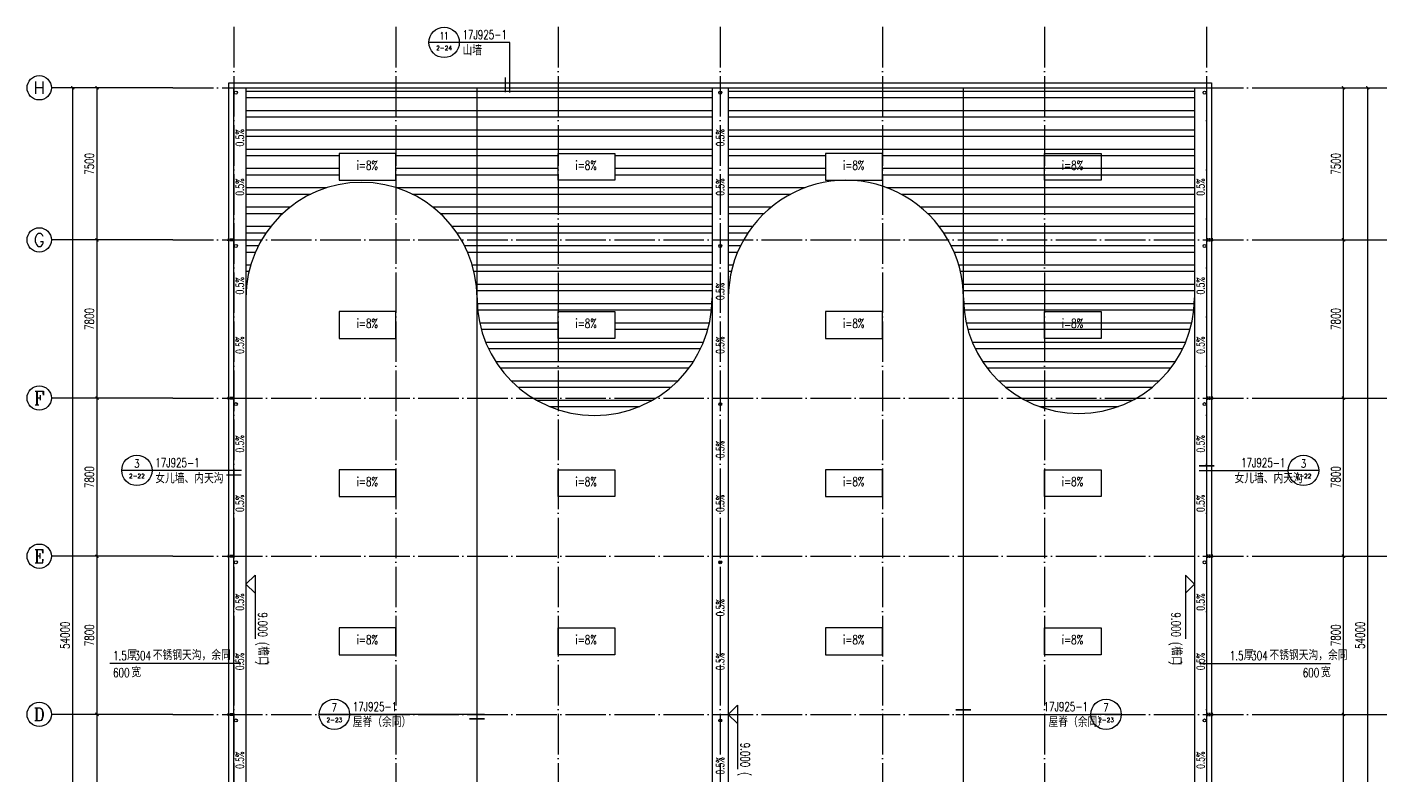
# Model space of a CAD drawing. Header units: millimetres. Extents: x 4455189 to 4808172, y 18512388 to 19204582.
# Drawn here: x 4706772 to 4773572, y 18765083 to 18802013 of the extents above; entities that cross this region are included whole.
import ezdxf
from ezdxf.enums import TextEntityAlignment as Align

# ---------------------------------------------------------------- set-up
doc = ezdxf.new("R2010")
doc.units = ezdxf.units.MM
doc.header["$LTSCALE"] = 1000
doc.header["$MEASUREMENT"] = 0
doc.linetypes.add('DASH', pattern=[0.35, 0.25, -0.1])
doc.linetypes.add('DOTE', pattern=[2.42, 2, -0.2, 0.02, -0.2])
doc.layers.get('Defpoints').update_dxf_attribs({"color": 1})
for name, color, linetype in [('AXIS_TEXT', 7, 'Continuous'), ('AXIS_外部', 171, 'Continuous'), ('DIM_IDEN', 171, 'Continuous'), ('DIM_LEAD', 145, 'Continuous'), ('DIM_SYMB', 165, 'Continuous'), ('DOTE', 250, 'DOTE'), ('GROUND', 150, 'Continuous'), ('PUB_DIM', 161, 'Continuous'), ('PUB_TEXT', 7, 'Continuous'), ('填充', 8, 'Continuous'), ('雨水管', 6, 'Continuous')]:
    doc.layers.add(name, color=color, linetype=linetype)
doc.styles.add('_TCH_AXIS', font='COMPLEX', dxfattribs={"bigfont": 'GBCBIG'})
doc.styles.add('_TCH_DIM', font='SIMPLEX', dxfattribs={"bigfont": 'GBCBIG'})
doc.styles.add('_TCH_DIM_T3', font='SIMPLEX', dxfattribs={"width": 0.705882, "bigfont": 'GBCBIG'})
doc.styles.add('_TCH_LABEL', font='COMPLEX', dxfattribs={"bigfont": 'GBCBIG'})
doc.styles.add('COMPLEX', font='COMPLEX')
doc.dimstyles.new('_TCH_ARCH&&150', dxfattribs={"dimtxt": 446.25, "dimasz": 150, "dimexe": 375, "dimexo": 450, "dimgap": 150, "dimtad": 1, "dimdec": 0, "dimzin": 0, "dimdsep": 46, "dimtxsty": '_TCH_DIM_T3', "dimblk": 'ARCHTICK', "dimcen": 0.09, "dimclrt": 7, "dimazin": 2, "dimtfac": 1, "dimtdec": 0, "dimtix": 1, "dimtmove": 2, "dimatfit": 3, "dimfxl": 0, "dimtolj": 1, "dimtzin": 0, "dimarcsym": 0})
pattern_1 = [(180, (0, 0), (-6e-14, -952.5), []), (180, (-317.5, 317.5), (-6e-14, -952.5), [])]

# ---------------------------------------------------------------- blocks, each defined once
blk = doc.blocks.new('_ArchTick')
at = {"color": 0, "linetype": 'ByBlock', "const_width": 0.4}
blk.add_lwpolyline([(-0.5, -0.5), (0.5, 0.5)], dxfattribs=at)
blk = doc.blocks.new('*D341')
at = {"layer": 'AXIS_外部', "color": 0, "lineweight": -2}
for p, q in [((4768422, 18768118), (4772097, 18768118)), ((4771722, 18760318), (4771722, 18768118)), ((4768422, 18760318), (4772097, 18760318))]:
    blk.add_line(p, q, dxfattribs=at)
at = {"layer": 'Defpoints', "color": 0}
for p in [(4767972, 18768118), (4771722, 18768118), (4767972, 18760318)]:
    blk.add_point(p, dxfattribs=at)
at = {"layer": 'AXIS_外部', "color": 0, "lineweight": -2, "xscale": 150, "yscale": 150, "zscale": 150}
for p, rotation in [((4771722, 18768118), 90), ((4771722, 18760318), 270)]:
    blk.add_blockref('_ArchTick', p, dxfattribs=dict(at, rotation=rotation))
at = {"layer": 'AXIS_外部', "color": 7, "insert": (4771348, 18764218), "char_height": 446.2, "attachment_point": 5, "rotation": 90, "style": '_TCH_DIM_T3'}
blk.add_mtext('\\A1;7800', dxfattribs=at)
blk = doc.blocks.new('*D342')
at = {"layer": 'AXIS_外部', "color": 0, "lineweight": -2}
for p, q in [((4768422, 18775918), (4772097, 18775918)), ((4771722, 18768118), (4771722, 18775918)), ((4768422, 18768118), (4772097, 18768118))]:
    blk.add_line(p, q, dxfattribs=at)
at = {"layer": 'Defpoints', "color": 0}
for p in [(4767972, 18775918), (4771722, 18775918), (4767972, 18768118)]:
    blk.add_point(p, dxfattribs=at)
at = {"layer": 'AXIS_外部', "color": 0, "lineweight": -2, "xscale": 150, "yscale": 150, "zscale": 150}
for p, rotation in [((4771722, 18775918), 90), ((4771722, 18768118), 270)]:
    blk.add_blockref('_ArchTick', p, dxfattribs=dict(at, rotation=rotation))
at = {"layer": 'AXIS_外部', "color": 7, "insert": (4771348, 18772018), "char_height": 446.2, "attachment_point": 5, "rotation": 90, "style": '_TCH_DIM_T3'}
blk.add_mtext('\\A1;7800', dxfattribs=at)
blk = doc.blocks.new('*D343')
at = {"layer": 'AXIS_外部', "color": 0, "lineweight": -2}
for p, q in [((4768422, 18783718), (4772097, 18783718)), ((4771722, 18775918), (4771722, 18783718)), ((4768422, 18775918), (4772097, 18775918))]:
    blk.add_line(p, q, dxfattribs=at)
at = {"layer": 'Defpoints', "color": 0}
for p in [(4767972, 18783718), (4771722, 18783718), (4767972, 18775918)]:
    blk.add_point(p, dxfattribs=at)
at = {"layer": 'AXIS_外部', "color": 0, "lineweight": -2, "xscale": 150, "yscale": 150, "zscale": 150}
for p, rotation in [((4771722, 18783718), 90), ((4771722, 18775918), 270)]:
    blk.add_blockref('_ArchTick', p, dxfattribs=dict(at, rotation=rotation))
at = {"layer": 'AXIS_外部', "color": 7, "insert": (4771348, 18779818), "char_height": 446.2, "attachment_point": 5, "rotation": 90, "style": '_TCH_DIM_T3'}
blk.add_mtext('\\A1;7800', dxfattribs=at)
blk = doc.blocks.new('*D344')
at = {"layer": 'AXIS_外部', "color": 0, "lineweight": -2}
for p, q in [((4768422, 18791518), (4772097, 18791518)), ((4771722, 18783718), (4771722, 18791518)), ((4768422, 18783718), (4772097, 18783718))]:
    blk.add_line(p, q, dxfattribs=at)
at = {"layer": 'Defpoints', "color": 0}
for p in [(4767972, 18791518), (4771722, 18791518), (4767972, 18783718)]:
    blk.add_point(p, dxfattribs=at)
at = {"layer": 'AXIS_外部', "color": 0, "lineweight": -2, "xscale": 150, "yscale": 150, "zscale": 150}
for p, rotation in [((4771722, 18791518), 90), ((4771722, 18783718), 270)]:
    blk.add_blockref('_ArchTick', p, dxfattribs=dict(at, rotation=rotation))
at = {"layer": 'AXIS_外部', "color": 7, "insert": (4771348, 18787618), "char_height": 446.2, "attachment_point": 5, "rotation": 90, "style": '_TCH_DIM_T3'}
blk.add_mtext('\\A1;7800', dxfattribs=at)
blk = doc.blocks.new('*D345')
at = {"layer": 'AXIS_外部', "color": 0, "lineweight": -2}
for p, q in [((4768422, 18799018), (4772097, 18799018)), ((4771722, 18791518), (4771722, 18799018)), ((4768422, 18791518), (4772097, 18791518))]:
    blk.add_line(p, q, dxfattribs=at)
at = {"layer": 'Defpoints', "color": 0}
for p in [(4767972, 18799018), (4771722, 18799018), (4767972, 18791518)]:
    blk.add_point(p, dxfattribs=at)
at = {"layer": 'AXIS_外部', "color": 0, "lineweight": -2, "xscale": 150, "yscale": 150, "zscale": 150}
for p, rotation in [((4771722, 18799018), 90), ((4771722, 18791518), 270)]:
    blk.add_blockref('_ArchTick', p, dxfattribs=dict(at, rotation=rotation))
at = {"layer": 'AXIS_外部', "color": 7, "insert": (4771348, 18795268), "char_height": 446.2, "attachment_point": 5, "rotation": 90, "style": '_TCH_DIM_T3'}
blk.add_mtext('\\A1;7500', dxfattribs=at)
blk = doc.blocks.new('*D346')
at = {"layer": 'AXIS_外部', "color": 0, "lineweight": -2}
for p, q in [((4768422, 18799018), (4773297, 18799018)), ((4772922, 18745018), (4772922, 18799018)), ((4768422, 18745018), (4773297, 18745018))]:
    blk.add_line(p, q, dxfattribs=at)
at = {"layer": 'Defpoints', "color": 0}
for p in [(4767972, 18799018), (4772922, 18799018), (4767972, 18745018)]:
    blk.add_point(p, dxfattribs=at)
at = {"layer": 'AXIS_外部', "color": 0, "lineweight": -2, "xscale": 150, "yscale": 150, "zscale": 150}
for p, rotation in [((4772922, 18799018), 90), ((4772922, 18745018), 270)]:
    blk.add_blockref('_ArchTick', p, dxfattribs=dict(at, rotation=rotation))
at = {"layer": 'AXIS_外部', "color": 7, "insert": (4772548, 18772018), "char_height": 446.2, "attachment_point": 5, "rotation": 90, "style": '_TCH_DIM_T3'}
blk.add_mtext('\\A1;54000', dxfattribs=at)
blk = doc.blocks.new('*D356')
at = {"layer": 'AXIS_外部', "color": 0, "lineweight": -2}
for p, q in [((4713522, 18768118), (4709847, 18768118)), ((4710222, 18760318), (4710222, 18768118)), ((4713522, 18760318), (4709847, 18760318))]:
    blk.add_line(p, q, dxfattribs=at)
at = {"layer": 'Defpoints', "color": 0}
for p in [(4710222, 18768118), (4713972, 18768118), (4713972, 18760318)]:
    blk.add_point(p, dxfattribs=at)
at = {"layer": 'AXIS_外部', "color": 0, "lineweight": -2, "xscale": 150, "yscale": 150, "zscale": 150}
for p, rotation in [((4710222, 18768118), 90), ((4710222, 18760318), 270)]:
    blk.add_blockref('_ArchTick', p, dxfattribs=dict(at, rotation=rotation))
at = {"layer": 'AXIS_外部', "color": 7, "insert": (4709848, 18764218), "char_height": 446.2, "attachment_point": 5, "rotation": 90, "style": '_TCH_DIM_T3'}
blk.add_mtext('\\A1;7800', dxfattribs=at)
blk = doc.blocks.new('*D357')
at = {"layer": 'AXIS_外部', "color": 0, "lineweight": -2}
for p, q in [((4713522, 18775918), (4709847, 18775918)), ((4710222, 18768118), (4710222, 18775918)), ((4713522, 18768118), (4709847, 18768118))]:
    blk.add_line(p, q, dxfattribs=at)
at = {"layer": 'Defpoints', "color": 0}
for p in [(4710222, 18775918), (4713972, 18775918), (4713972, 18768118)]:
    blk.add_point(p, dxfattribs=at)
at = {"layer": 'AXIS_外部', "color": 0, "lineweight": -2, "xscale": 150, "yscale": 150, "zscale": 150}
for p, rotation in [((4710222, 18775918), 90), ((4710222, 18768118), 270)]:
    blk.add_blockref('_ArchTick', p, dxfattribs=dict(at, rotation=rotation))
at = {"layer": 'AXIS_外部', "color": 7, "insert": (4709848, 18772018), "char_height": 446.2, "attachment_point": 5, "rotation": 90, "style": '_TCH_DIM_T3'}
blk.add_mtext('\\A1;7800', dxfattribs=at)
blk = doc.blocks.new('*D358')
at = {"layer": 'AXIS_外部', "color": 0, "lineweight": -2}
for p, q in [((4713522, 18783718), (4709847, 18783718)), ((4710222, 18775918), (4710222, 18783718)), ((4713522, 18775918), (4709847, 18775918))]:
    blk.add_line(p, q, dxfattribs=at)
at = {"layer": 'Defpoints', "color": 0}
for p in [(4710222, 18783718), (4713972, 18783718), (4713972, 18775918)]:
    blk.add_point(p, dxfattribs=at)
at = {"layer": 'AXIS_外部', "color": 0, "lineweight": -2, "xscale": 150, "yscale": 150, "zscale": 150}
for p, rotation in [((4710222, 18783718), 90), ((4710222, 18775918), 270)]:
    blk.add_blockref('_ArchTick', p, dxfattribs=dict(at, rotation=rotation))
at = {"layer": 'AXIS_外部', "color": 7, "insert": (4709848, 18779818), "char_height": 446.2, "attachment_point": 5, "rotation": 90, "style": '_TCH_DIM_T3'}
blk.add_mtext('\\A1;7800', dxfattribs=at)
blk = doc.blocks.new('*D359')
at = {"layer": 'AXIS_外部', "color": 0, "lineweight": -2}
for p, q in [((4713522, 18791518), (4709847, 18791518)), ((4710222, 18783718), (4710222, 18791518)), ((4713522, 18783718), (4709847, 18783718))]:
    blk.add_line(p, q, dxfattribs=at)
at = {"layer": 'Defpoints', "color": 0}
for p in [(4710222, 18791518), (4713972, 18791518), (4713972, 18783718)]:
    blk.add_point(p, dxfattribs=at)
at = {"layer": 'AXIS_外部', "color": 0, "lineweight": -2, "xscale": 150, "yscale": 150, "zscale": 150}
for p, rotation in [((4710222, 18791518), 90), ((4710222, 18783718), 270)]:
    blk.add_blockref('_ArchTick', p, dxfattribs=dict(at, rotation=rotation))
at = {"layer": 'AXIS_外部', "color": 7, "insert": (4709848, 18787618), "char_height": 446.2, "attachment_point": 5, "rotation": 90, "style": '_TCH_DIM_T3'}
blk.add_mtext('\\A1;7800', dxfattribs=at)
blk = doc.blocks.new('*D360')
at = {"layer": 'AXIS_外部', "color": 0, "lineweight": -2}
for p, q in [((4713522, 18799018), (4709847, 18799018)), ((4710222, 18791518), (4710222, 18799018)), ((4713522, 18791518), (4709847, 18791518))]:
    blk.add_line(p, q, dxfattribs=at)
at = {"layer": 'Defpoints', "color": 0}
for p in [(4710222, 18799018), (4713972, 18799018), (4713972, 18791518)]:
    blk.add_point(p, dxfattribs=at)
at = {"layer": 'AXIS_外部', "color": 0, "lineweight": -2, "xscale": 150, "yscale": 150, "zscale": 150}
for p, rotation in [((4710222, 18799018), 90), ((4710222, 18791518), 270)]:
    blk.add_blockref('_ArchTick', p, dxfattribs=dict(at, rotation=rotation))
at = {"layer": 'AXIS_外部', "color": 7, "insert": (4709848, 18795268), "char_height": 446.2, "attachment_point": 5, "rotation": 90, "style": '_TCH_DIM_T3'}
blk.add_mtext('\\A1;7500', dxfattribs=at)
blk = doc.blocks.new('*D361')
at = {"layer": 'AXIS_外部', "color": 0, "lineweight": -2}
for p, q in [((4713522, 18799018), (4708647, 18799018)), ((4709022, 18745018), (4709022, 18799018)), ((4713522, 18745018), (4708647, 18745018))]:
    blk.add_line(p, q, dxfattribs=at)
at = {"layer": 'Defpoints', "color": 0}
for p in [(4709022, 18799018), (4713972, 18799018), (4713972, 18745018)]:
    blk.add_point(p, dxfattribs=at)
at = {"layer": 'AXIS_外部', "color": 0, "lineweight": -2, "xscale": 150, "yscale": 150, "zscale": 150}
for p, rotation in [((4709022, 18799018), 90), ((4709022, 18745018), 270)]:
    blk.add_blockref('_ArchTick', p, dxfattribs=dict(at, rotation=rotation))
at = {"layer": 'AXIS_外部', "color": 7, "insert": (4708648, 18772018), "char_height": 446.2, "attachment_point": 5, "rotation": 90, "style": '_TCH_DIM_T3'}
blk.add_mtext('\\A1;54000', dxfattribs=at)
blk = doc.blocks.new('_AXISO')
blk.add_circle((0, 0), 0.5)
at = {"layer": 'AXIS_TEXT', "style": 'COMPLEX', "width": 1.041667}
blk.add_attdef('A', text='', height=0.56, dxfattribs=at).set_placement((-0.25, -0.28), (0.25, -0.28), align=Align.FIT)

msp = doc.modelspace()

# ---------------------------------------------------------------- hatches: boundary and pattern name
at = {"layer": '填充'}
h = msp.add_hatch(dxfattribs=at)
h.set_pattern_fill('ANSI32', color=251, scale=200, angle=135, style=0)
h.set_pattern_definition(pattern_1)
h.paths.add_polyline_path([(4740571.6, 18799018), (4728971.6, 18799018), (4728971.6, 18788656.1, 1), (4740571.6, 18788656.1)])
h.paths.add_polyline_path([(4735769.3, 18794455.5), (4732971.6, 18794455.5), (4732971.6, 18795780.5), (4735769.3, 18795780.5)], flags=16)
h.paths.add_polyline_path([(4735769.3, 18787980.5), (4735769.3, 18786655.5), (4732971.6, 18786655.5), (4732971.6, 18787980.5)], flags=16)
h.paths.add_polyline_path([(4728971.6, 18799018), (4717571.6, 18799018), (4717571.6, 18788656.1, -1), (4728971.6, 18788656.1)])
h.paths.add_polyline_path([(4724971.6, 18794455.5), (4722173.9, 18794455.5), (4722173.9, 18795780.5), (4724971.6, 18795780.5)], flags=16)
h = msp.add_hatch(dxfattribs=at)
h.set_pattern_fill('ANSI32', color=251, scale=200, angle=135, style=0)
h.set_pattern_definition(pattern_1)
h.paths.add_polyline_path([(4752971.6, 18799018), (4748971.6, 18799018), (4748971.6, 18794169.7, -0.1869345), (4752216.3, 18791518), (4752971.6, 18791518)])
h.paths.add_polyline_path([(4748971.6, 18799018), (4741371.6, 18799018), (4741371.6, 18791518), (4742126.8, 18791518, -0.2661909), (4747089.6, 18794455.5), (4746173.9, 18794455.5), (4746173.9, 18795780.5), (4748971.6, 18795780.5)])
h.paths.add_polyline_path([(4742126.8, 18791518), (4741371.6, 18791518), (4741371.6, 18788656.1, -0.1297291)])
h.paths.add_polyline_path([(4752971.6, 18791518), (4752216.3, 18791518, -0.0110166), (4752337.5, 18791293), (4752971.6, 18791293)])
h.paths.add_polyline_path([(4756971.6, 18787980.5), (4759769.3, 18787980.5), (4759769.3, 18786655.5), (4756971.6, 18786655.5)])
h.paths.add_polyline_path([(4756971.6, 18794455.5), (4756971.6, 18795780.5), (4759769.3, 18795780.5), (4759769.3, 18794455.5)])
h.paths.add_polyline_path([(4757718.3, 18794865.2), (4759021.4, 18794865.2), (4759021.4, 18795534.5), (4757718.3, 18795534.5)], flags=24)
h.paths.add_polyline_path([(4757718.3, 18787065.2), (4759021.4, 18787065.2), (4759021.4, 18787734.5), (4757718.3, 18787734.5)], flags=24)
h.paths.add_polyline_path([(4749305, 18785212), (4750638.1, 18785212), (4750638.1, 18785881.3), (4749305, 18785881.3)], flags=9)
h.paths.add_polyline_path([(4752305, 18785212), (4753638.1, 18785212), (4753638.1, 18785881.3), (4752305, 18785881.3)], flags=9)
h.paths.add_polyline_path([(4755305, 18785212), (4756638.1, 18785212), (4756638.1, 18785881.3), (4755305, 18785881.3)], flags=9)
h = msp.add_hatch(dxfattribs=at)
h.set_pattern_fill('ANSI32', color=251, scale=200, angle=135, style=0)
h.set_pattern_definition(pattern_1)
h.paths.add_polyline_path([(4764371.6, 18799018), (4752971.6, 18799018), (4752971.6, 18788656.1, 0.2470597), (4755443.9, 18783958), (4756971.6, 18783958), (4756971.6, 18783718), (4755824.6, 18783718, 0.5771449), (4764371.6, 18788656.1)])
h.paths.add_polyline_path([(4759769.3, 18787980.5), (4759769.3, 18786655.5), (4756971.6, 18786655.5), (4756971.6, 18787980.5)], flags=16)
h.paths.add_polyline_path([(4759769.3, 18794455.5), (4756971.6, 18794455.5), (4756971.6, 18795780.5), (4759769.3, 18795780.5)], flags=16)
h.paths.add_polyline_path([(4755305, 18785212), (4756638.1, 18785212), (4756638.1, 18785881.3), (4755305, 18785881.3)], flags=24)
h = msp.add_hatch(dxfattribs=at)
h.set_pattern_fill('ANSI32', color=251, scale=200, angle=135, style=0)
h.set_pattern_definition(pattern_1)
h.paths.add_polyline_path([(4752971.6, 18791293), (4752337.5, 18791293, -0.1185431), (4752971.6, 18788656.1)])

# ---------------------------------------------------------------- linework, layer by layer
for points in [[(4722173.9, 18794455.5), (4724971.6, 18794455.5), (4724971.6, 18795780.5), (4722173.9, 18795780.5)], [(4735769.3, 18794455.5), (4732971.6, 18794455.5), (4732971.6, 18795780.5), (4735769.3, 18795780.5)], [(4746173.9, 18794455.5), (4748971.6, 18794455.5), (4748971.6, 18795780.5), (4746173.9, 18795780.5)], [(4759769.3, 18794455.5), (4756971.6, 18794455.5), (4756971.6, 18795780.5), (4759769.3, 18795780.5)], [(4722173.9, 18786655.5), (4724971.6, 18786655.5), (4724971.6, 18787980.5), (4722173.9, 18787980.5)], [(4735769.3, 18786655.5), (4732971.6, 18786655.5), (4732971.6, 18787980.5), (4735769.3, 18787980.5)], [(4746173.9, 18786655.5), (4748971.6, 18786655.5), (4748971.6, 18787980.5), (4746173.9, 18787980.5)], [(4759769.3, 18786655.5), (4756971.6, 18786655.5), (4756971.6, 18787980.5), (4759769.3, 18787980.5)], [(4722173.9, 18778855.5), (4724971.6, 18778855.5), (4724971.6, 18780180.5), (4722173.9, 18780180.5)], [(4735769.3, 18778855.5), (4732971.6, 18778855.5), (4732971.6, 18780180.5), (4735769.3, 18780180.5)], [(4746173.9, 18778855.5), (4748971.6, 18778855.5), (4748971.6, 18780180.5), (4746173.9, 18780180.5)], [(4759769.3, 18778855.5), (4756971.6, 18778855.5), (4756971.6, 18780180.5), (4759769.3, 18780180.5)], [(4722173.9, 18771055.5), (4724971.6, 18771055.5), (4724971.6, 18772380.5), (4722173.9, 18772380.5)], [(4735769.3, 18771055.5), (4732971.6, 18771055.5), (4732971.6, 18772380.5), (4735769.3, 18772380.5)], [(4746173.9, 18771055.5), (4748971.6, 18771055.5), (4748971.6, 18772380.5), (4746173.9, 18772380.5)], [(4759769.3, 18771055.5), (4756971.6, 18771055.5), (4756971.6, 18772380.5), (4759769.3, 18772380.5)]]:
    msp.add_lwpolyline(points, close=True)
at = {"linetype": 'DASH', "ltscale": 0.3}
for points in [[(4716971.6, 18791568), (4716971.6, 18791468), (4716671.6, 18791468), (4716671.6, 18791568)], [(4764971.6, 18791568), (4764971.6, 18791468), (4765271.6, 18791468), (4765271.6, 18791568)], [(4716971.6, 18783768), (4716971.6, 18783668), (4716671.6, 18783668), (4716671.6, 18783768)], [(4764971.6, 18783768), (4764971.6, 18783668), (4765271.6, 18783668), (4765271.6, 18783768)], [(4716971.6, 18775968), (4716971.6, 18775868), (4716671.6, 18775868), (4716671.6, 18775968)], [(4764971.6, 18775968), (4764971.6, 18775868), (4765271.6, 18775868), (4765271.6, 18775968)], [(4716971.6, 18768168), (4716971.6, 18768068), (4716671.6, 18768068), (4716671.6, 18768168)], [(4764971.6, 18768168), (4764971.6, 18768068), (4765271.6, 18768068), (4765271.6, 18768168)]]:
    msp.add_lwpolyline(points, close=True, dxfattribs=at)
at = {"layer": 'AXIS_外部'}
for p, q in [((4713971.6, 18799018), (4707971.6, 18799018)), ((4728971.6, 18745018), (4728971.6, 18799018)), ((4752971.6, 18745018), (4752971.6, 18799018)), ((4767971.6, 18799018), (4773971.6, 18799018)), ((4713971.6, 18791518), (4707971.6, 18791518)), ((4767971.6, 18791518), (4773971.6, 18791518)), ((4713971.6, 18783718), (4707971.6, 18783718)), ((4767971.6, 18783718), (4773971.6, 18783718)), ((4713971.6, 18775918), (4707971.6, 18775918)), ((4767971.6, 18775918), (4773971.6, 18775918)), ((4713971.6, 18768118), (4707971.6, 18768118)), ((4767971.6, 18768118), (4773971.6, 18768118))]:
    msp.add_line(p, q, dxfattribs=at)
for centre, radius, start, end in [((4723271.6, 18788656.1), 5700, 360, 180), ((4747171.6, 18788656.1), 5800, 0.00021, 180.00021), ((4734771.6, 18788656.1), 5800, 180, 360), ((4758671.6, 18788656.1), 5700, 180, 0)]:
    msp.add_arc(centre, radius, start, end, dxfattribs=at)
at = {"layer": 'DIM_IDEN'}
for p, q in [((4728099.4, 18801258), (4726599.4, 18801258)), ((4730592.4, 18801258), (4728099.4, 18801258)), ((4730592.4, 18798791.5), (4730592.4, 18801258)), ((4712940.1, 18780149.4), (4711440.1, 18780149.4)), ((4715784.5, 18780149.4), (4712940.1, 18780149.4)), ((4717346.6, 18780149.4), (4715784.5, 18780149.4)), ((4764596.6, 18780149.4), (4766158.7, 18780149.4)), ((4766158.7, 18780149.4), (4769003.1, 18780149.4)), ((4770503.1, 18780149.4), (4769003.1, 18780149.4)), ((4722683.7, 18768118), (4721183.7, 18768118)), ((4725612.6, 18768118), (4722683.7, 18768118)), ((4729346.6, 18768118), (4725612.6, 18768118)), ((4752596.6, 18768118), (4756330.5, 18768118)), ((4756330.5, 18768118), (4759259.5, 18768118)), ((4760759.5, 18768118), (4759259.5, 18768118))]:
    msp.add_line(p, q, dxfattribs=at)
at = {"layer": 'DIM_IDEN', "const_width": 75}
for points in [[(4730367.4, 18798791.5), (4730367.4, 18799541.5)], [(4764596.6, 18780374.4), (4765346.6, 18780374.4)], [(4717346.6, 18779924.4), (4716596.6, 18779924.4)], [(4752596.6, 18768343), (4753346.6, 18768343)], [(4729346.6, 18767893), (4728596.6, 18767893)]]:
    msp.add_lwpolyline(points, dxfattribs=at)
at = {"layer": 'DIM_IDEN'}
for centre in [(4727349.4, 18801258), (4712190.1, 18780149.4), (4769753.1, 18780149.4), (4721933.7, 18768118), (4760009.5, 18768118)]:
    msp.add_circle(centre, 750, dxfattribs=at)
at = {"layer": 'DIM_LEAD'}
for p, q in [((4717040.4, 18770633.4), (4710857.8, 18770633.4)), ((4717268.7, 18770633.4), (4717040.4, 18770633.4)), ((4764674.4, 18770633.4), (4764902.8, 18770633.4)), ((4764902.8, 18770633.4), (4771085.3, 18770633.4))]:
    msp.add_line(p, q, dxfattribs=at)
at = {"layer": 'DIM_LEAD', "const_width": 60}
for points in [[(4717298.7, 18770633.4, 1), (4717238.7, 18770633.4, 1)], [(4764644.4, 18770633.4, 1), (4764704.4, 18770633.4, 1)]]:
    msp.add_lwpolyline(points, format="xyb", close=True, dxfattribs=at)
at = {"layer": 'DIM_SYMB'}
for points in [[(4724272.2, 18794871.7, 0, 0, 0), (4723324.5, 18794871.7, 120, 0, 0), (4722874.5, 18794871.7, 0, 0, 0)], [(4733671, 18794871.7, 0, 0, 0), (4734618.7, 18794871.7, 120, 0, 0), (4735068.7, 18794871.7, 0, 0, 0)], [(4748272.2, 18794871.7, 0, 0, 0), (4747324.5, 18794871.7, 120, 0, 0), (4746874.5, 18794871.7, 0, 0, 0)], [(4757671, 18794871.7, 0, 0, 0), (4758618.7, 18794871.7, 120, 0, 0), (4759068.7, 18794871.7, 0, 0, 0)], [(4724272.2, 18787071.7, 0, 0, 0), (4723324.5, 18787071.7, 120, 0, 0), (4722874.5, 18787071.7, 0, 0, 0)], [(4733671, 18787071.7, 0, 0, 0), (4734618.7, 18787071.7, 120, 0, 0), (4735068.7, 18787071.7, 0, 0, 0)], [(4748272.2, 18787071.7, 0, 0, 0), (4747324.5, 18787071.7, 120, 0, 0), (4746874.5, 18787071.7, 0, 0, 0)], [(4757671, 18787071.7, 0, 0, 0), (4758618.7, 18787071.7, 120, 0, 0), (4759068.7, 18787071.7, 0, 0, 0)], [(4724272.2, 18779271.7, 0, 0, 0), (4723324.5, 18779271.7, 120, 0, 0), (4722874.5, 18779271.7, 0, 0, 0)], [(4733671, 18779271.7, 0, 0, 0), (4734618.7, 18779271.7, 120, 0, 0), (4735068.7, 18779271.7, 0, 0, 0)], [(4748272.2, 18779271.7, 0, 0, 0), (4747324.5, 18779271.7, 120, 0, 0), (4746874.5, 18779271.7, 0, 0, 0)], [(4757671, 18779271.7, 0, 0, 0), (4758618.7, 18779271.7, 120, 0, 0), (4759068.7, 18779271.7, 0, 0, 0)], [(4724272.2, 18771471.7, 0, 0, 0), (4723324.5, 18771471.7, 120, 0, 0), (4722874.5, 18771471.7, 0, 0, 0)], [(4733671, 18771471.7, 0, 0, 0), (4734618.7, 18771471.7, 120, 0, 0), (4735068.7, 18771471.7, 0, 0, 0)], [(4748272.2, 18771471.7, 0, 0, 0), (4747324.5, 18771471.7, 120, 0, 0), (4746874.5, 18771471.7, 0, 0, 0)], [(4757671, 18771471.7, 0, 0, 0), (4758618.7, 18771471.7, 120, 0, 0), (4759068.7, 18771471.7, 0, 0, 0)]]:
    msp.add_lwpolyline(points, format="xyseb", dxfattribs=at)
at = {"layer": 'DOTE'}
for p, q in [((4716971.6, 18802018), (4716971.6, 18742018)), ((4724971.6, 18802018), (4724971.6, 18742018)), ((4732971.6, 18802018), (4732971.6, 18742018)), ((4740971.6, 18802018), (4740971.6, 18742018)), ((4748971.6, 18802018), (4748971.6, 18742018)), ((4756971.6, 18802018), (4756971.6, 18742018)), ((4764971.6, 18802018), (4764971.6, 18742018)), ((4713971.6, 18799018), (4767971.6, 18799018)), ((4713971.6, 18791518), (4770344.5, 18791518)), ((4713971.6, 18783718), (4770344.5, 18783718)), ((4713971.6, 18775918), (4770344.5, 18775918)), ((4713971.6, 18768118), (4770344.5, 18768118))]:
    msp.add_line(p, q, dxfattribs=at)
at = {"layer": 'GROUND'}
for p, q in [((4717571.6, 18799018), (4717571.6, 18745018)), ((4740571.6, 18799018), (4740571.6, 18745018)), ((4741371.6, 18799018), (4741371.6, 18745018)), ((4764371.6, 18799018), (4764371.6, 18745018))]:
    msp.add_line(p, q, dxfattribs=at)
for points in [[(4716731.6, 18799258), (4765211.6, 18799258), (4765211.6, 18744778), (4716731.6, 18744778)], [(4716971.6, 18799018), (4764971.6, 18799018), (4764971.6, 18745018), (4716971.6, 18745018)]]:
    msp.add_lwpolyline(points, close=True, dxfattribs=at)
at = {"layer": 'PUB_DIM'}
for p, q in [((4717571.6, 18774540.9), (4718021.6, 18774990.9)), ((4718021.6, 18774990.9), (4718021.6, 18771840.9)), ((4764371.6, 18774540.9), (4763921.6, 18774990.9)), ((4763921.6, 18774990.9), (4763921.6, 18771840.9)), ((4717571.6, 18774540.9), (4718021.6, 18774090.9)), ((4764371.6, 18774540.9), (4763921.6, 18774090.9)), ((4741371.6, 18768118), (4741821.6, 18768568)), ((4741821.6, 18768568), (4741821.6, 18765418)), ((4741371.6, 18768118), (4741821.6, 18767668))]:
    msp.add_line(p, q, dxfattribs=at)
for points in [[(4717269.1, 18797138, 0, 0, 0), (4717269.1, 18798188, 120, 0, 0), (4717269.1, 18798638, 0, 0, 0)], [(4740971.6, 18797138, 0, 0, 0), (4740971.6, 18798188, 120, 0, 0), (4740971.6, 18798638, 0, 0, 0)], [(4717269.1, 18793562.8, 0, 0, 0), (4717269.1, 18792512.8, 120, 0, 0), (4717269.1, 18792062.8, 0, 0, 0)], [(4740971.6, 18793562.8, 0, 0, 0), (4740971.6, 18792512.8, 120, 0, 0), (4740971.6, 18792062.8, 0, 0, 0)], [(4764674, 18793562.8, 0, 0, 0), (4764674, 18792512.8, 120, 0, 0), (4764674, 18792062.8, 0, 0, 0)], [(4717269.1, 18789839.9, 0, 0, 0), (4717269.1, 18790889.9, 120, 0, 0), (4717269.1, 18791339.9, 0, 0, 0)], [(4740971.6, 18789560.6, 0, 0, 0), (4740971.6, 18790610.6, 120, 0, 0), (4740971.6, 18791060.6, 0, 0, 0)], [(4764674, 18789839.9, 0, 0, 0), (4764674, 18790889.9, 120, 0, 0), (4764674, 18791339.9, 0, 0, 0)], [(4717269.1, 18785762.8, 0, 0, 0), (4717269.1, 18784712.8, 120, 0, 0), (4717269.1, 18784262.8, 0, 0, 0)], [(4740971.6, 18785762.8, 0, 0, 0), (4740971.6, 18784712.8, 120, 0, 0), (4740971.6, 18784262.8, 0, 0, 0)], [(4764674, 18785762.8, 0, 0, 0), (4764674, 18784712.8, 120, 0, 0), (4764674, 18784262.8, 0, 0, 0)], [(4717269.1, 18782039.9, 0, 0, 0), (4717269.1, 18783089.9, 120, 0, 0), (4717269.1, 18783539.9, 0, 0, 0)], [(4740971.6, 18781760.6, 0, 0, 0), (4740971.6, 18782810.6, 120, 0, 0), (4740971.6, 18783260.6, 0, 0, 0)], [(4764674, 18782039.9, 0, 0, 0), (4764674, 18783089.9, 120, 0, 0), (4764674, 18783539.9, 0, 0, 0)], [(4717269.1, 18777962.8, 0, 0, 0), (4717269.1, 18776912.8, 120, 0, 0), (4717269.1, 18776462.8, 0, 0, 0)], [(4740971.6, 18777962.8, 0, 0, 0), (4740971.6, 18776912.8, 120, 0, 0), (4740971.6, 18776462.8, 0, 0, 0)], [(4764674, 18777962.8, 0, 0, 0), (4764674, 18776912.8, 120, 0, 0), (4764674, 18776462.8, 0, 0, 0)], [(4717269.1, 18774239.9, 0, 0, 0), (4717269.1, 18775289.9, 120, 0, 0), (4717269.1, 18775739.9, 0, 0, 0)], [(4764674, 18774239.9, 0, 0, 0), (4764674, 18775289.9, 120, 0, 0), (4764674, 18775739.9, 0, 0, 0)], [(4740971.6, 18773960.6, 0, 0, 0), (4740971.6, 18775010.6, 120, 0, 0), (4740971.6, 18775460.6, 0, 0, 0)], [(4717269.1, 18770162.8, 0, 0, 0), (4717269.1, 18769112.8, 120, 0, 0), (4717269.1, 18768662.8, 0, 0, 0)], [(4740971.6, 18770162.8, 0, 0, 0), (4740971.6, 18769112.8, 120, 0, 0), (4740971.6, 18768662.8, 0, 0, 0)], [(4764674, 18770162.8, 0, 0, 0), (4764674, 18769112.8, 120, 0, 0), (4764674, 18768662.8, 0, 0, 0)], [(4717269.1, 18766439.9, 0, 0, 0), (4717269.1, 18767489.9, 120, 0, 0), (4717269.1, 18767939.9, 0, 0, 0)], [(4740971.6, 18766160.6, 0, 0, 0), (4740971.6, 18767210.6, 120, 0, 0), (4740971.6, 18767660.6, 0, 0, 0)], [(4764674, 18766439.9, 0, 0, 0), (4764674, 18767489.9, 120, 0, 0), (4764674, 18767939.9, 0, 0, 0)]]:
    msp.add_lwpolyline(points, format="xyseb", dxfattribs=at)
at = {"layer": '雨水管'}
for centre in [(4717071.6, 18798779.1), (4740971.6, 18798779.1), (4764871.6, 18798779.1), (4717071.6, 18791218), (4740971.6, 18791218), (4764871.6, 18791218), (4717071.6, 18783418), (4740971.6, 18783418), (4764871.6, 18783418), (4717071.6, 18775618), (4740971.6, 18775618), (4764871.6, 18775618), (4717071.6, 18767818), (4740971.6, 18767818), (4764871.6, 18767818)]:
    msp.add_circle(centre, 75, dxfattribs=at)

# ---------------------------------------------------------------- block references
at = {"layer": 'AXIS_外部'}
ref = msp.add_blockref('_AXISO', (4707371.6, 18799018), dxfattribs=dict(at, xscale=1200, yscale=1200, zscale=1200))
ref.add_attrib('A', 'H', dxfattribs={"layer": 'AXIS_TEXT', "height": 608.3, "style": '_TCH_AXIS'}).set_placement((4707081.9, 18798713.9), (4707661.2, 18798713.9), align=Align.FIT)
ref = msp.add_blockref('_AXISO', (4707371.6, 18791518), dxfattribs=dict(at, xscale=1200, yscale=1200, zscale=1200))
ref.add_attrib('A', 'G', dxfattribs={"layer": 'AXIS_TEXT', "height": 637.8, "style": '_TCH_AXIS'}).set_placement((4707098.2, 18791199.1), (4707644.9, 18791199.1), align=Align.FIT)
ref = msp.add_blockref('_AXISO', (4707371.6, 18783718), dxfattribs=dict(at, xscale=1200, yscale=1200, zscale=1200))
ref.add_attrib('A', 'F', dxfattribs={"layer": 'AXIS_TEXT', "height": 668.2, "style": '_TCH_AXIS'}).set_placement((4707117, 18783384), (4707626.1, 18783384), align=Align.FIT)
ref = msp.add_blockref('_AXISO', (4707371.6, 18775918), dxfattribs=dict(at, xscale=1200, yscale=1200, zscale=1200))
ref.add_attrib('A', 'E', dxfattribs={"layer": 'AXIS_TEXT', "height": 668.2, "style": '_TCH_AXIS'}).set_placement((4707117, 18775584), (4707626.1, 18775584), align=Align.FIT)
ref = msp.add_blockref('_AXISO', (4707371.6, 18768118), dxfattribs=dict(at, xscale=1200, yscale=1200, zscale=1200))
ref.add_attrib('A', 'D', dxfattribs={"layer": 'AXIS_TEXT', "height": 652.9, "style": '_TCH_AXIS'}).set_placement((4707107.3, 18767791.6), (4707635.8, 18767791.6), align=Align.FIT)

# ---------------------------------------------------------------- texts
at = {"layer": 'PUB_TEXT', "style": '_TCH_LABEL'}
for s, height, p, p2 in [('11', 363.03, (4727142, 18801401.1), (4727556.9, 18801401.1)), ('2-24', 200.81, (4726957.4, 18800881.8), (4727741.5, 18800881.8)), ('3', 391.5, (4712059.6, 18780288.2), (4712320.6, 18780288.2)), ('3', 391.5, (4769622.6, 18780288.2), (4769883.6, 18780288.2)), ('2-22', 204.59, (4711800.4, 18779770.3), (4712579.7, 18779770.3)), ('2-22', 204.59, (4769363.4, 18779770.3), (4770142.8, 18779770.3)), ('7', 391.5, (4721803.2, 18768256.9), (4722064.2, 18768256.9)), ('7', 391.5, (4759879, 18768256.9), (4760140, 18768256.9)), ('2-23', 204.59, (4721544, 18767739), (4722323.4, 18767739)), ('2-23', 204.59, (4759619.8, 18767739), (4760399.2, 18767739))]:
    msp.add_text(s, height=height, dxfattribs=at).set_placement(p, p2, align=Align.FIT)
at = {"layer": 'PUB_TEXT', "width": 0.705882}
for s, style, p in [('17J925-1', '_TCH_LABEL', (4728256.9, 18801415.5)), ('i=8%', '_TCH_DIM', (4723033.3, 18794976.7)), ('i=8%', '_TCH_DIM', (4733829.8, 18794976.7)), ('i=8%', '_TCH_DIM', (4747033.3, 18794976.7)), ('i=8%', '_TCH_DIM', (4757829.8, 18794976.7)), ('i=8%', '_TCH_DIM', (4723033.3, 18787176.7)), ('i=8%', '_TCH_DIM', (4733829.8, 18787176.7)), ('i=8%', '_TCH_DIM', (4747033.3, 18787176.7)), ('i=8%', '_TCH_DIM', (4757829.8, 18787176.7)), ('17J925-1', '_TCH_LABEL', (4713097.6, 18780306.9)), ('17J925-1', '_TCH_LABEL', (4766670.6, 18780306.9)), ('i=8%', '_TCH_DIM', (4723033.3, 18779376.7)), ('i=8%', '_TCH_DIM', (4733829.8, 18779376.7)), ('i=8%', '_TCH_DIM', (4747033.3, 18779376.7)), ('i=8%', '_TCH_DIM', (4757829.8, 18779376.7)), ('i=8%', '_TCH_DIM', (4723033.3, 18771576.7)), ('i=8%', '_TCH_DIM', (4733829.8, 18771576.7)), ('i=8%', '_TCH_DIM', (4747033.3, 18771576.7)), ('i=8%', '_TCH_DIM', (4757829.8, 18771576.7)), ('1.5', '_TCH_DIM', (4711015.3, 18770790.9)), ('304', '_TCH_DIM', (4712073.9, 18770790.9)), ('1.5', '_TCH_DIM', (4766115.2, 18770790.9)), ('304', '_TCH_DIM', (4767173.9, 18770790.9)), ('600', '_TCH_DIM', (4711015.3, 18769950.9)), ('600', '_TCH_DIM', (4769715.1, 18769950.9)), ('17J925-1', '_TCH_LABEL', (4722841.2, 18768275.5)), ('17J925-1', '_TCH_LABEL', (4756927, 18768275.5))]:
    msp.add_text(s, height=446.25, dxfattribs=dict(at, style=style)).set_placement(p)
at = {"layer": 'PUB_TEXT'}
for s, height, style, p in [('山墙', 506.38, '_TCH_LABEL', (4728256.9, 18800620.2)), ('女儿墙、内天沟', 506.38, '_TCH_LABEL', (4713097.6, 18779511.6)), ('女儿墙、内天沟', 506.38, '_TCH_LABEL', (4766349.1, 18779511.6)), ('厚', 506.4, '_TCH_DIM', (4711705.3, 18770790.9)), ('不锈钢天沟，余同', 506.38, '_TCH_DIM', (4712973.9, 18770790.9)), ('厚', 506.4, '_TCH_DIM', (4766805.2, 18770790.9)), ('不锈钢天沟，余同', 506.38, '_TCH_DIM', (4768073.9, 18770790.9)), ('宽', 506.4, '_TCH_DIM', (4711915.3, 18769950.9)), ('宽', 506.4, '_TCH_DIM', (4770615.1, 18769950.9)), ('屋脊（余同）', 506.38, '_TCH_LABEL', (4722841.2, 18767491.4)), ('屋脊（余同）', 506.38, '_TCH_LABEL', (4757171.2, 18767491.4))]:
    msp.add_text(s, height=height, dxfattribs=dict(at, style=style)).set_placement(p)
at = {"layer": 'PUB_TEXT', "style": '_TCH_DIM', "width": 0.705882}
for s, height, rotation, p in [('0.5%%%', 382.5, 90, (4717460.4, 18796128.7)), ('0.5%%%', 382.5, 90, (4741162.8, 18796128.7)), ('0.5%%%', 382.5, 90, (4717460.4, 18793697.8)), ('0.5%%%', 382.5, 90, (4741162.8, 18793697.8)), ('0.5%%%', 382.5, 90, (4764865.3, 18793697.8)), ('0.5%%%', 382.5, 90, (4717460.4, 18788830.6)), ('0.5%%%', 382.5, 90, (4764865.3, 18788830.6)), ('0.5%%%', 382.5, 90, (4741162.8, 18788551.3)), ('0.5%%%', 382.5, 90, (4717460.4, 18785897.8)), ('0.5%%%', 382.5, 90, (4741162.8, 18785897.8)), ('0.5%%%', 382.5, 90, (4764865.3, 18785897.8)), ('0.5%%%', 382.5, 90, (4717460.4, 18781030.6)), ('0.5%%%', 382.5, 90, (4764865.3, 18781030.6)), ('0.5%%%', 382.5, 90, (4741162.8, 18780751.3)), ('0.5%%%', 382.5, 90, (4717460.4, 18778097.8)), ('0.5%%%', 382.5, 90, (4741162.8, 18778097.8)), ('0.5%%%', 382.5, 90, (4764865.3, 18778097.8)), ('0.5%%%', 382.5, 90, (4717460.4, 18773230.6)), ('0.5%%%', 382.5, 90, (4741162.8, 18772951.3)), ('0.5%%%', 382.5, 90, (4764865.3, 18773230.6)), ('9.000', 446.25, 270, (4718179.1, 18773145.9)), ('9.000', 446.25, 270, (4763239.1, 18773145.9)), ('(', 446.2, 270, (4718179.1, 18771690.9)), ('(', 446.2, 270, (4763239.1, 18771690.9)), ('0.5%%%', 382.5, 90, (4717460.4, 18770297.8)), ('0.5%%%', 382.5, 90, (4741162.8, 18770297.8)), ('0.5%%%', 382.5, 90, (4764865.3, 18770297.8)), (')', 446.2, 270, (4718179.1, 18770743.7)), (')', 446.2, 270, (4763239.1, 18770743.7)), ('0.5%%%', 382.5, 90, (4717460.4, 18765430.6)), ('9.000', 446.25, 270, (4741979.1, 18766723)), ('0.5%%%', 382.5, 90, (4764865.3, 18765430.6)), ('0.5%%%', 382.5, 90, (4741162.8, 18765151.3)), ('(', 446.2, 270, (4741979.1, 18765268))]:
    msp.add_text(s, height=height, rotation=rotation, dxfattribs=at).set_placement(p)
at = {"layer": 'PUB_TEXT', "style": '_TCH_DIM'}
for p in [(4718179.1, 18771480.9), (4763239.1, 18771480.9)]:
    msp.add_text('檐口', height=506.38, rotation=270, dxfattribs=at).set_placement(p)

# ---------------------------------------------------------------- dimensions: what is measured, and where the dimension line sits
at = {"layer": 'AXIS_外部'}
for p1, p2, distance, picture, middle in [((4713971.6, 18745018), (4713971.6, 18799018), 4950, '*D361', (4708648.5, 18772018)), ((4713971.6, 18791518), (4713971.6, 18799018), 3750, '*D360', (4709848.5, 18795268)), ((4767971.6, 18791518), (4767971.6, 18799018), -3750, '*D345', (4771348.5, 18795268)), ((4767971.6, 18745018), (4767971.6, 18799018), -4950, '*D346', (4772548.5, 18772018)), ((4713971.6, 18783718), (4713971.6, 18791518), 3750, '*D359', (4709848.5, 18787618)), ((4767971.6, 18783718), (4767971.6, 18791518), -3750, '*D344', (4771348.5, 18787618)), ((4713971.6, 18775918), (4713971.6, 18783718), 3750, '*D358', (4709848.5, 18779818)), ((4767971.6, 18775918), (4767971.6, 18783718), -3750, '*D343', (4771348.5, 18779818)), ((4713971.6, 18768118), (4713971.6, 18775918), 3750, '*D357', (4709848.5, 18772018)), ((4767971.6, 18768118), (4767971.6, 18775918), -3750, '*D342', (4771348.5, 18772018)), ((4713971.6, 18760318), (4713971.6, 18768118), 3750, '*D356', (4709848.5, 18764218)), ((4767971.6, 18760318), (4767971.6, 18768118), -3750, '*D341', (4771348.5, 18764218))]:
    dim = msp.add_aligned_dim(p1=p1, p2=p2, distance=distance, dimstyle='_TCH_ARCH&&150', dxfattribs=at)
    dim.commit()
    dim.dimension.update_dxf_attribs({"geometry": picture, "text_midpoint": middle})

doc.saveas('drawing.dxf')
